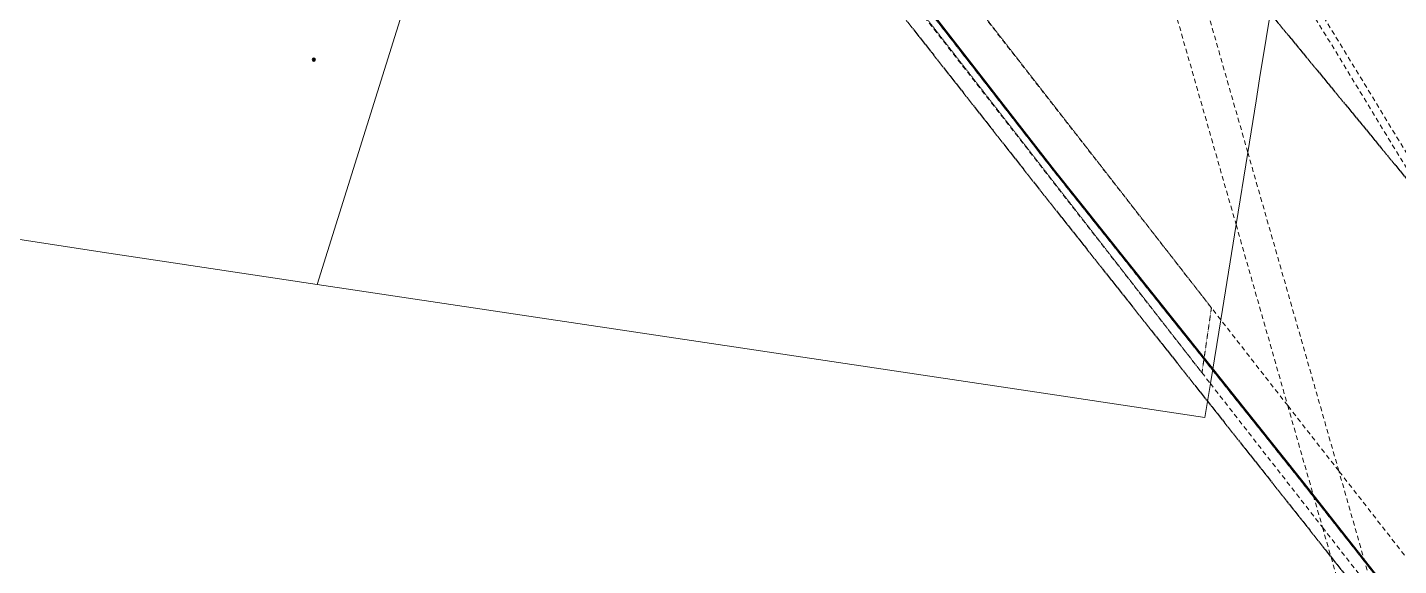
# Model space of a CAD drawing. Header units: metres. Extents: x 295944 to 299769, y 6164542 to 6170961.
# Drawn here: x 297257 to 298137, y 6167375 to 6167721 of the extents above; entities that cross this region are included whole.
import ezdxf
from ezdxf.enums import TextEntityAlignment as Align

# ---------------------------------------------------------------- set-up
doc = ezdxf.new("R2010")
doc.units = ezdxf.units.M
for name, pattern in [('Cable Exist OH', [1, 1, 0]), ('Dash', [5, 3, -2]), ('HIDDEN', [0.375, 0.25, -0.125]), ('HIDDEN2', [0.1875, 0.125, -0.0625])]:
    doc.linetypes.add(name, pattern=pattern)
doc.layers.get('0').update_dxf_attribs({"color": 6})
for name, color, linetype, lineweight in [('Cadastre Easements_SP_EXT', 9, 'Continuous', 5), ('Cadastre Land Parcels_SP_EXT', 9, 'Continuous', 5), ('Cadastre Other Property_SP_EXT', 9, 'HIDDEN', 5)]:
    doc.layers.add(name, color=color, linetype=linetype, lineweight=lineweight)
for name, color, linetype in [('Mains_HV_EXT', 7, 'Continuous'), ('Mains_TR_EXT', 7, 'Continuous'), ('SupportsOH_SP_TR_HV_LV_SL_EXT', 7, 'Continuous')]:
    doc.layers.add(name, color=color, linetype=linetype)
doc.styles.add('POLE_LABEL', font='arial.ttf')
doc.styles.get("Standard").update_dxf_attribs({"font": 'arial.ttf'})
doc.linetypes.add('Cable E OH', pattern='A,9.4,["E",Standard,S=1.7,R=0,X=0,Y=-1],0', length=9.4)
doc.linetypes.add('Cable P UG', pattern='A,6,-0.5,["P",Standard,S=1.7,R=0,X=0.5,Y=-1],-2.9', length=9.4)

# ---------------------------------------------------------------- blocks, each defined once
blk = doc.blocks.new('POLE_EXT')
blk.add_hatch(color=256).paths.add_polyline_path([(-1, 0, 1), (1, 0, 1)])
blk.add_lwpolyline([(-1, 0, 1), (1, 0, 1)], format="xyb", close=True)
for tag, height, flags, p in [('pNumber', 2.5, 8, (-17.84, 2.07)), ('OWNED_BY', 0.2, 9, (1.35, -0.4)), ('SPECIAL_USE', 0.2, 9, (1.35, -0.8)), ('STATE', 0.2, 9, (1.35, -1)), ('cLV', 0.2, 9, (1.35, -1.4)), ('hDepth', 0.2, 9, (1.35, -1.6)), ('hDia', 0.2, 9, (1.35, -1.8)), ('cHV', 0.2, 9, (1.35, -2)), ('cLinedev', 0.2, 9, (1.35, -3.4)), ('pExisting', 0.2, 9, (1.35, -3.8)), ('pFooting', 0.2, 9, (1.35, -4.4)), ('pNew', 0.2, 9, (1.35, -4.6)), ('pRelocate', 0.2, 9, (1.35, -5)), ('pRemove', 0.2, 9, (1.35, -5.2)), ('pReplace', 0.2, 9, (1.35, -5.4)), ('pStay', 0.2, 9, (1.35, -5.6)), ('pType', 0.2, 9, (1.35, -5.8)), ('cspan', 0.2, 9, (1.35, -6)), ('STREETNAME', 0.2, 9, (1.35, -6.2)), ('SUBURB', 0.2, 9, (1.35, -6.4)), ('OPERATED_BY', 0.2, 9, (1.36, -7.01)), ('PARENT', 0.2, 9, (1.35, -0.6)), ('USAGE', 0.2, 9, (1.35, -1.2)), ('LBRACKET', 0.2, 9, (1.35, -2.2)), ('LExisting', 0.2, 9, (1.35, -2.4)), ('LANTNUMBER', 0.2, 9, (1.35, -2.6)), ('LOther', 0.2, 9, (1.35, -2.8)), ('LRemove', 0.2, 9, (1.35, -3)), ('LEGEND', 0.2, 9, (1.35, -3.2)), ('LOCATION', 0.2, 9, (1.35, -3.6)), ('PFNUMBER', 0.2, 9, (1.35, -4)), ('NEWPFNUMBER', 0.2, 9, (1.35, -4.2)), ('NOTES', 0.2, 9, (1.35, -6.6)), ('MAINTAINED_BY', 0.2, 9, (1.36, -6.81))]:
    blk.add_attdef(tag, text='', height=height, dxfattribs=dict(flags=flags)).set_placement(p, align=Align.MIDDLE_LEFT)
at = {"style": 'POLE_LABEL'}
for tag, height, flags, p in [('STRUCTURE_PLANT_NUMBER', 0.2, 9, (1.35, 0.03)), ('ASSET_NUM', 2.5, 8, (2, 2)), ('STREET_CODE', 0.2, 9, (1.35, -0.2))]:
    blk.add_attdef(tag, text='', height=height, dxfattribs=dict(at, flags=flags)).set_placement(p, align=Align.MIDDLE_LEFT)
at = {"flags": 1}
blk.add_attdef('Z', (1.35, -7.33), '', height=0.2, dxfattribs=at)

msp = doc.modelspace()

# ---------------------------------------------------------------- linework, layer by layer
at = {"layer": 'Cadastre Easements_SP_EXT', "linetype": 'Dash'}
for points in [[(298089.4, 6166704.41), (298099.17, 6167076.7), (298113.47, 6167205.58), (298127.76, 6167335.22), (298121.31, 6167357.73), (298098.98, 6167435.97), (298040.51, 6167640.78), (297986.23, 6167830.78), (297979.19, 6167855.45), (297977.07, 6167863), (297976.78, 6167864.02), (297983.51, 6167891.01), (297996.24, 6167947.18), (297973.31, 6168039.14), (297925.62, 6168270.29), (297949.41, 6168440.11)], [(297926.7, 6168415.5), (297905.41, 6168270.13), (297948.28, 6168055.52), (297975, 6167948.08), (297955.85, 6167863.85), (297956.61, 6167861.43), (297959.51, 6167851.52), (298033, 6167594.33), (298066.14, 6167478.06), (298088.5, 6167399.75), (298107.48, 6167333.48), (298093.68, 6167208.39), (298079.22, 6167078.07), (298066.24, 6166583.92)], [(298767.99, 6166578.05), (298422.22, 6167021.44), (298338.07, 6167129.34), (298196.78, 6167310.52), (298193.37, 6167314.89), (298098.98, 6167435.97), (298066.14, 6167478.06), (298023.12, 6167533.22), (297789.6, 6167832.88), (297787.75, 6167835.26), (297746.79, 6167838.42), (298016.48, 6167492.16), (298088.5, 6167399.75), (298121.31, 6167357.73), (298292.93, 6167137.66), (298416.33, 6166979.42), (298770.38, 6166525.42)]]:
    msp.add_lwpolyline(points, dxfattribs=at)
msp.add_lwpolyline([(298062.19, 6167772.45), (298061.89, 6167772.95), (298053.19, 6167787.55), (298011.56, 6167808.43), (297979.19, 6167855.46), (297975.63, 6167860.79), (297970.26, 6167852.77), (297986.23, 6167830.78), (298007.79, 6167801.29), (298052.05, 6167779.78), (298060.66, 6167765.35), (298258.47, 6167439.69), (298264.86, 6167438.82), (298062.19, 6167772.45)], close=True, dxfattribs=at)
at = {"layer": 'Cadastre Land Parcels_SP_EXT', "linetype": 'Continuous'}
for p, q in [((298048.15, 6167687.99), (298060.66, 6167765.35)), ((297442.92, 6167555.85), (297502.61, 6167746.77)), ((297502.61, 6167746.77), (297442.92, 6167555.85)), ((298045.87, 6167673.9), (298048.15, 6167687.99)), ((298040.51, 6167640.78), (298045.87, 6167673.9)), ((298033, 6167594.33), (298040.51, 6167640.78)), ((298023.12, 6167533.22), (298033, 6167594.33)), ((297200.52, 6167592.54), (297309.1, 6167575.91)), ((297309.1, 6167575.91), (297322.03, 6167573.97)), ((297322.03, 6167573.97), (297442.92, 6167555.85)), ((297442.92, 6167555.85), (297913.55, 6167485.25)), ((298016.48, 6167492.16), (298023.12, 6167533.22)), ((298012.95, 6167470.34), (298016.48, 6167492.16)), ((297913.55, 6167485.25), (298012.95, 6167470.34))]:
    msp.add_line(p, q, dxfattribs=at)
at = {"layer": 'Cadastre Other Property_SP_EXT', "linetype": 'HIDDEN2'}
for p, q in [((298017.19, 6167540.82), (297735.26, 6167903.44)), ((297709.32, 6167887.83), (298011.1, 6167499.07)), ((298011.1, 6167499.07), (298017.19, 6167540.82))]:
    msp.add_line(p, q, dxfattribs=at)
at = {"layer": 'Mains_HV_EXT', "linetype": 'Cable P UG'}
for p, q in [((297837.47, 6167730.25), (297915.98, 6167629.22)), ((297915.98, 6167629.22), (298075.68, 6167428.79)), ((298075.68, 6167428.79), (298154.52, 6167328.74))]:
    msp.add_line(p, q, dxfattribs=at)
at = {"layer": 'Mains_HV_EXT', "linetype": 'Cable E OH'}
for p, q in [((297837.7, 6167730.44), (297916.21, 6167629.41)), ((297916.21, 6167629.41), (298075.91, 6167428.98)), ((298075.91, 6167428.98), (298154.75, 6167328.92))]:
    msp.add_line(p, q, dxfattribs=at)
at = {"layer": 'Mains_HV_EXT', "linetype": 'Cable Exist OH'}
msp.add_lwpolyline([(297995.94, 6167796.32), (298021.43, 6167770.75), (298113.87, 6167658.59), (298205.96, 6167546.39), (298273.67, 6167461.39), (298340.14, 6167377.77)], dxfattribs=at)
at = {"layer": 'Mains_TR_EXT', "linetype": 'Cable Exist OH'}
for p, q in [((297821.25, 6167725.62), (297903.95, 6167620.46)), ((297903.95, 6167620.46), (298074.46, 6167405.36)), ((298074.46, 6167405.36), (298146.95, 6167313.69))]:
    msp.add_line(p, q, dxfattribs=at)
msp.add_lwpolyline([(297838.49, 6167728.45), (297915.74, 6167629.04), (298075.44, 6167428.6), (298154.28, 6167328.55), (298212.88, 6167253.97), (298419.76, 6166992.38), (298475.16, 6166920.75), (298637.24, 6166716.04), (298827.18, 6166476.6), (298885.91, 6166400.91), (299028.98, 6166219.73), (299124.38, 6166099.71), (299230.98, 6165962.97), (299301.16, 6165874.45)], dxfattribs=at)

# ---------------------------------------------------------------- block references
at = {"layer": 'SupportsOH_SP_TR_HV_LV_SL_EXT'}
msp.add_blockref('POLE_EXT', (297440.77, 6167700.41), dxfattribs=at)

doc.saveas('drawing.dxf')
